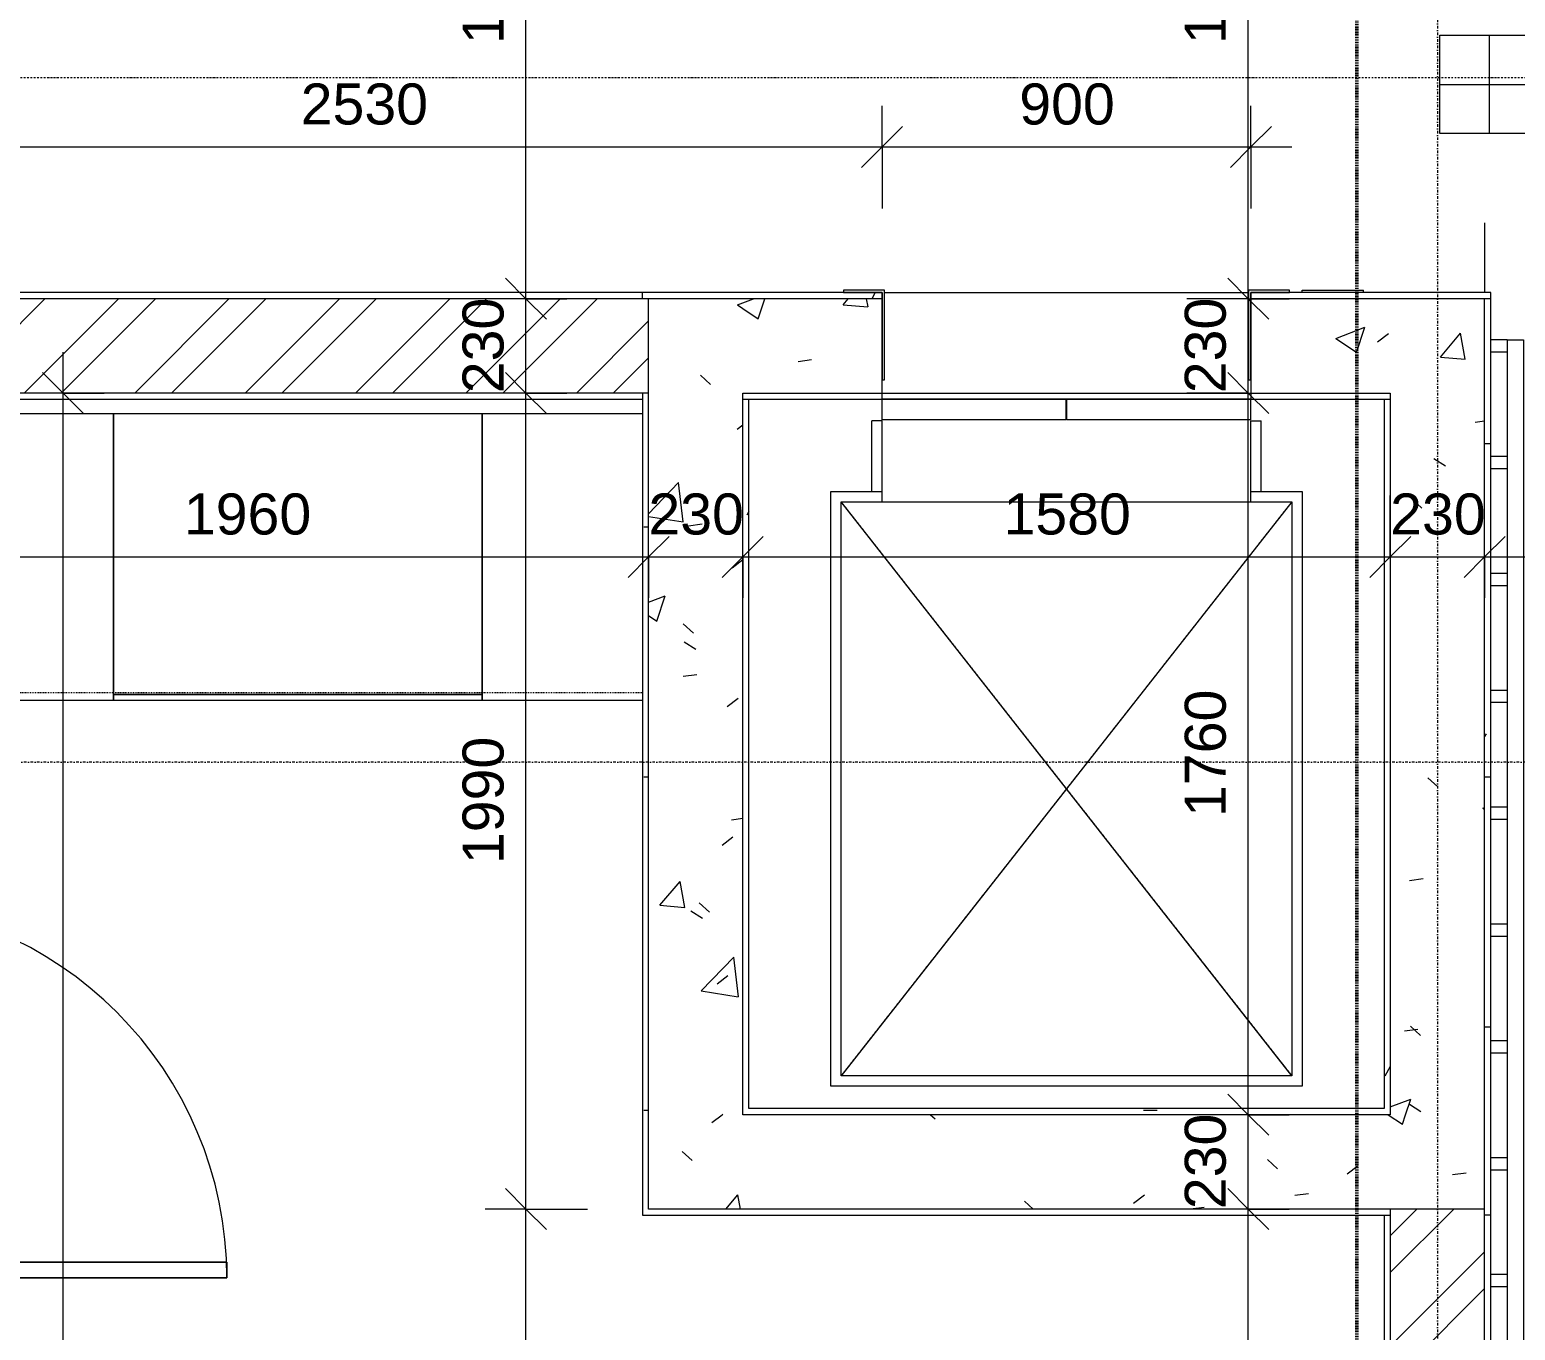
# Model space of a CAD drawing. Header units: millimetres. Extents: x -20313 to 13390, y -15775 to 12805.
# Drawn here: x -3806 to -181, y -5177 to -2005 of the extents above; entities that cross this region are included whole.
import ezdxf

# ---------------------------------------------------------------- set-up
doc = ezdxf.new("R2010")
doc.units = ezdxf.units.MM
for name, pattern in [('Dash dot', [15.875, 6.35, -4.7625, 0, -4.7625]), ('Overhead', [2.8, 2, -0.8]), ('TD_Callout Boundary', [4, 2, -2]), ('TD_Dash', [4, 2, -2]), ('TD_Level Line', [8, 4, -2, 0, -2])]:
    doc.linetypes.add(name, pattern=pattern)
for name, color, linetype, lineweight in [('A-ANNO-DIMS', 211, 'Continuous', 9), ('A-ANNO-DIMS-100', 211, 'Continuous', 9), ('A-ANNO-SYMB', 150, 'Continuous', 9), ('A-AREA-IDEN', 2, 'Continuous', 9), ('A-DETL-MBND', 5, 'Continuous', 5), ('A-DOOR', 31, 'Continuous', 5), ('A-DOOR-FRAM', 31, 'Continuous', 5), ('A-FLOR', 192, 'Continuous', 5), ('A-FLOR-HRAL', 11, 'Continuous', 5), ('A-FLOR-HRAL-MBND', 5, 'Overhead', 5), ('A-GENM', 13, 'Continuous', 5), ('A-WALL', 113, 'Continuous', 5), ('A-WALL-PATT', 111, 'Continuous', 18), ('G-ANNO-SYMB', 111, 'Continuous', 9), ('I-WALL', 2, 'Continuous', 5), ('Q-CASE', 31, 'Continuous', 5), ('Q-CASE-HDLN', 31, 'TD_Dash', 5), ('S-GRID', 1, 'Continuous', 9), ('S-STRS', 31, 'Continuous', 5)]:
    doc.layers.add(name, color=color, linetype=linetype, lineweight=lineweight)
doc.styles.add('Arial_3', font='arial.ttf', dxfattribs={"height": 100})
doc.dimstyles.new('Arial_1_0', dxfattribs={"dimscale": 304.8, "dimtxt": 102.02594, "dimasz": 0.328084, "dimexe": 0.328084, "dimexo": 0.0625, "dimgap": 0.082021, "dimtad": 1, "dimdec": 0, "dimzin": 0, "dimdsep": 46, "dimtxsty": 'Arial_3', "dimblk1": 'OBLIQUE', "dimblk2": 'OBLIQUE', "dimsah": 1, "dimcen": 0.09, "dimdle": 0.328084, "dimazin": 0, "dimtfac": 1, "dimtdec": 4, "dimtix": 1, "dimtmove": 0, "dimatfit": 3, "dimfxl": 0.492126, "dimfxlon": 1, "dimtvp": 1, "dimtolj": 1, "dimtzin": 0, "dimarcsym": 2})
pattern_1 = [(45, (-8404.18, -5860.1), (-134.704, 134.704), []), (45, (-8314.37, -5860.1), (-134.704, 134.704), [])]
pattern_2 = [(0, (-8404.18, -5860.1), (812.8, 203.2), [33.528, -576.072, 33.528, -3827.272]), (0, (-8404.18, -5860.1), (812.8, 203.2), [-643.128, -576.072, 33.528, -1185.672, -2032]), (0, (-8404.18, -5860.1), (812.8, 203.2), [-2438.4, 33.528, -576.072, 33.528, -1388.872]), (0, (-8404.18, -5860.1), (812.8, 203.2), [-3081.528, -372.872, 33.528, -982.472]), (120, (-8099.38, -5758.5), (-582.3764, 602.3054), [33.528, -576.072, 33.528, -3827.272]), (120, (-8099.38, -5758.5), (-582.3764, 602.3054), [-643.128, -576.072, 33.528, -1185.672, -2032]), (120, (-8099.38, -5758.5), (-582.3764, 602.3054), [-2438.4, 33.528, -576.072, 33.528, -1388.872]), (120, (-8099.38, -5758.5), (-582.3764, 602.3054), [-3081.528, -372.872, 33.528, -982.472]), (240, (-7997.78, -5352.1), (-230.4236, -805.5054), [33.528, -576.072, 33.528, -3827.272]), (240, (-7997.78, -5352.1), (-230.4236, -805.5054), [-643.128, -576.072, 33.528, -1185.672, -2032]), (240, (-7997.78, -5352.1), (-230.4236, -805.5054), [-2438.4, 33.528, -576.072, 33.528, -1388.872]), (240, (-7997.78, -5352.1), (-230.4236, -805.5054), [-3081.528, -372.872, 33.528, -982.472])]
pattern_3 = [(50, (-8404.2, -5860.1), (728.737, -63.756), [76.2, -838.2]), (355, (-8404.2, -5860.1), (-140.97, 764.23), [60.96, -670.56]), (100.451, (-8343.45, -5865.4), (587.77, 700.467), [64.76, -712.36]), (46.184, (-8404.2, -5656.9), (1084.32, -168.17), [114.3, -1257.3]), (96.636, (-8313.8, -5670.9), (949.61, 989.71), [97.14, -1068.54]), (351.184, (-8404.2, -5656.9), (949.62, 989.7), [91.44, -1005.84]), (21, (-8302.6, -5707.7), (606.458, -409.06), [76.2, -838.2]), (326, (-8302.6, -5707.7), (247.21, 736.75), [60.96, -670.56]), (71.451, (-8252.04, -5741.8), (853.67, 327.685), [64.76, -712.36]), (37.5, (-8404.18, -5860.1), (12.355, 338.22), [33.528, -628.904, 33.528, -647.192, -673.1]), (37.5, (-8404.18, -5860.1), (12.355, 338.22), [-1343.152, 33.528, -639.572]), (7.5, (-8404.18, -5860.1), (267.279, 400.722), [33.528, -354.584, 33.528, -613.664, -256.54]), (7.5, (-8404.18, -5860.1), (267.279, 400.722), [-1035.304, 33.528, -223.012]), (327.5, (-8630.75, -5860.1), (542.363, -22.915), [33.528, -220.472, 33.528, -1810.512]), (327.5, (-8630.75, -5860.1), (542.363, -22.915), [-287.528, -758.952, 33.528, -1018.032]), (317.5, (-8732.34, -5860.1), (592.517, 101.707), [33.528, -296.672, 33.528, -492.76, -746.76]), (317.5, (-8732.34, -5860.1), (592.517, 101.707), [-856.49, 33.53, -713.23])]

# ---------------------------------------------------------------- blocks, each defined once
blk = doc.blocks.new('Lift Assembly - 8 Person-1265680-01_First floor')
at = {"layer": 'A-DETL-MBND'}
for p, q in [((-825, 1805), (325, 1805)), ((-825, 355), (-825, 1805)), ((-800, 1780), (300, 1780)), ((-800, 380), (-800, 1780)), ((-800, 380), (300, 1780)), ((-800, 1780), (300, 380)), ((300, 1780), (300, 380)), ((325, 1805), (325, 355)), ((300, 380), (-800, 380)), ((-700, 380), (-700, 183)), ((200, 380), (200, 183)), ((-700, 355), (-825, 355)), ((-725, 355), (-725, 183)), ((325, 355), (200, 355)), ((225, 355), (225, 183)), ((-700, 183), (-725, 183)), ((200, 183), (225, 183)), ((-700, 180), (-251, 180)), ((-700, 180), (-700, 130)), ((-251, 180), (-251, 130)), ((-249, 180), (200, 180)), ((-249, 180), (-249, 130)), ((200, 180), (200, 130))]:
    blk.add_line(p, q, dxfattribs=at)
blk = doc.blocks.new('Railing - Railing-1000656-01_First floor')
at = {"layer": 'A-FLOR-HRAL'}
for p, q in [((-5900, 7.1), (-7144.3, -33.8)), ((-5874.3, 8), (-5900, 7.1)), ((-7144.3, -33.8), (-7056.9, -2692.4)), ((-5898.6, -32.9), (-7103, -72.5)), ((-5854.4, -31.4), (-5898.6, -32.9)), ((-7103, -72.5), (-7018.2, -2651.1)), ((-5534, -2602.3), (-2685.6, -2508.6)), ((-2685.6, -2508.6), (-2615.6, -2506.3)), ((-2615.6, -2506.3), (-2614.3, -2546.3)), ((-5532.7, -2642.2), (-2684.2, -2548.6)), ((-2684.2, -2548.6), (-2614.3, -2546.3)), ((-5818.9, -2611.6), (-5534, -2602.3)), ((-7018.2, -2651.1), (-5818.9, -2611.6)), ((-5817.5, -2651.6), (-5532.7, -2642.2)), ((-7056.9, -2692.4), (-5817.5, -2651.6))]:
    blk.add_line(p, q, dxfattribs=at)
blk = doc.blocks.new('CAS_Casework - 1 Primary  __ Bedroom-1172053-01_First floor')
at = {"layer": 'Q-CASE'}
for p, q in [((-150.7, 600), (240.1, 600)), ((-150.7, -100), (-150.7, 600)), ((240.1, -100), (-150.7, -100))]:
    blk.add_line(p, q, dxfattribs=at)
at = {"layer": 'Q-CASE-HDLN'}
for p, q in [((-150.7, 600), (-150.7, -80)), ((-150.7, -80), (240.1, -80))]:
    blk.add_line(p, q, dxfattribs=at)
blk = doc.blocks.new('CAS_Casework - 1 Primary  __ Bedroom-1172056-01_First floor')
at = {"layer": 'Q-CASE'}
for p, q in [((-405.3, 600), (494.7, 600)), ((-405.3, -85), (-405.3, 600)), ((494.7, 600), (494.7, -85)), ((-405.3, -85), (494.7, -85)), ((-405.3, -100), (-405.3, -85)), ((494.7, -85), (-405.3, -85)), ((494.7, -100), (-405.3, -100)), ((494.7, -85), (494.7, -100))]:
    blk.add_line(p, q, dxfattribs=at)
at = {"layer": 'Q-CASE-HDLN'}
for p, q in [((-405.3, 600), (-405.3, -80)), ((494.7, 600), (494.7, -80)), ((-405.3, -80), (494.7, -80))]:
    blk.add_line(p, q, dxfattribs=at)
blk = doc.blocks.new('CAS_Casework - 1 Primary  __ Bedroom-1172059-01_First floor')
at = {"layer": 'Q-CASE'}
for p, q in [((-274.9, 600), (364.3, 600)), ((364.3, 600), (364.3, -100)), ((364.3, -100), (-274.9, -100))]:
    blk.add_line(p, q, dxfattribs=at)
at = {"layer": 'Q-CASE-HDLN'}
for p in [(364.3, 600), (-274.9, -80)]:
    blk.add_line(p, (364.3, -80), dxfattribs=at)
blk = doc.blocks.new('Lift Assembly - 8 Person-V2-01_First floor')
at = {"layer": 'A-GENM'}
for p, q in [((-825, 1805), (325, 1805)), ((-825, 355), (-825, 1805)), ((-800, 1780), (300, 1780)), ((-800, 380), (-800, 1780)), ((300, 1780), (300, 380)), ((325, 1805), (325, 355)), ((300, 380), (-800, 380)), ((-700, 380), (-700, 183)), ((200, 380), (200, 183)), ((-700, 355), (-825, 355)), ((-725, 355), (-725, 183)), ((325, 355), (200, 355)), ((225, 355), (225, 183)), ((-700, 183), (-725, 183)), ((200, 183), (225, 183)), ((-700, 180), (-251, 180)), ((-700, 180), (-700, 130)), ((-251, 180), (-251, 130)), ((-249, 180), (200, 180)), ((-249, 180), (-249, 130)), ((200, 180), (200, 130)), ((-251, 130), (-700, 130)), ((200, 130), (-249, 130))]:
    blk.add_line(p, q, dxfattribs=at)
at = {"layer": 'A-GENM', "linetype": 'Overhead'}
for p, q in [((-800, 380), (300, 1780)), ((-800, 1780), (300, 380))]:
    blk.add_line(p, q, dxfattribs=at)
blk = doc.blocks.new('Doors_IntSgl - 1000x2700mm-906797-01_First floor')
at = {"layer": 'A-DOOR'}
for p, q in [((420, 1046), (420, 130)), ((458, 1046), (420, 1046)), ((420, 130), (420, 1046)), ((420, 1046), (458, 1046)), ((458, 130), (458, 1046)), ((458, 1046), (458, 130)), ((-495, 150), (-535, 150)), ((-535, 150), (-535, 130)), ((-469, 136), (-495, 150)), ((495, 150), (469, 136)), ((535, 150), (495, 150)), ((535, 130), (535, 150)), ((-500, 130), (-465, 130)), ((420, 130), (458, 130)), ((458, 130), (420, 130)), ((465, 130), (500, 130)), ((-535, -130), (-535, -150)), ((-465, -130), (-500, -130)), ((-495, -150), (-469, -136)), ((500, -130), (465, -130)), ((469, -136), (495, -150)), ((535, -150), (535, -130)), ((-535, -150), (-495, -150)), ((495, -150), (535, -150))]:
    blk.add_line(p, q, dxfattribs=at)
for centre, radius, start, end in [((458, 130), 916, 90, 180), ((-473, 129), 8.06, 7.125, 60.2551), ((-473, 129), 8.06, 7.125, 60.2551), ((473, 129), 8.06, 119.7449, 172.875), ((473, 129), 8.06, 119.7449, 172.875), ((-473, -129), 8.06, 299.7449, 352.875), ((473, -129), 8.06, 187.125, 240.2551)]:
    blk.add_arc(centre, radius, start, end, dxfattribs=at)
at = {"layer": 'A-DOOR-FRAM'}
for p, q in [((-460, 130), (-492, 130)), ((-492, 130), (-492, -130)), ((-460, -130), (-460, 130)), ((460, 130), (460, -130)), ((492, 130), (460, 130)), ((492, -130), (492, 130)), ((-441, 90), (-460, 90)), ((-460, 90), (-460, 58)), ((-441, 58), (-441, 90)), ((460, 90), (441, 90)), ((441, 90), (441, 58)), ((460, 58), (460, 90)), ((-460, 58), (-441, 58)), ((441, 58), (460, 58)), ((-492, -130), (-460, -130)), ((460, -130), (492, -130))]:
    blk.add_line(p, q, dxfattribs=at)
blk = doc.blocks.new('Railing - Railing-1119069-01_First floor')
at = {"layer": 'A-FLOR-HRAL'}
for p, q in [((-2766.6, 110.1), (-5874.3, 8)), ((-2766.6, 110.1), (-2765.3, 70.1)), ((-2765.3, 70.1), (-5854.4, -31.4)), ((-5874.3, 8), (-5854.4, -31.4))]:
    blk.add_line(p, q, dxfattribs=at)
at = {"layer": 'A-FLOR-HRAL-MBND'}
for p, q in [((-5900, 7.1), (-7144.3, -33.8)), ((-5874.3, 8), (-5900, 7.1)), ((-7144.3, -33.8), (-7056.9, -2692.4)), ((-5898.6, -32.9), (-7103, -72.5)), ((-5854.4, -31.4), (-5898.6, -32.9)), ((-7103, -72.5), (-7018.2, -2651.1)), ((-5534, -2602.3), (-3255.2, -2527.4)), ((-3255.2, -2527.4), (-2970.4, -2518)), ((-2970.4, -2518), (-2969.1, -2558)), ((-5532.7, -2642.2), (-3253.9, -2567.3)), ((-3253.9, -2567.3), (-2969.1, -2558)), ((-5818.9, -2611.6), (-5534, -2602.3)), ((-7018.2, -2651.1), (-5818.9, -2611.6)), ((-5817.5, -2651.6), (-5532.7, -2642.2)), ((-7056.9, -2692.4), (-5817.5, -2651.6))]:
    blk.add_line(p, q, dxfattribs=at)
blk = doc.blocks.new('Room Tag B - Medium_rfaX - Name and Number-1261570-01_First floor')
at = {"layer": 'A-AREA-IDEN'}
for p, q in [((-2.752, -5.004), (-2.752, -2.604)), ((-2.752, -2.604), (-0.352, -2.604)), ((-1.552, -2.604), (-1.552, -5.004)), ((-0.352, -2.604), (-0.352, -5.004)), ((-2.752, -3.804), (-0.352, -3.804)), ((-0.352, -5.004), (-2.752, -5.004))]:
    blk.add_line(p, q, dxfattribs=at)
blk = doc.blocks.new('DIMBLOCK153-01_First floor')
at = {"layer": 'A-ANNO-DIMS-100', "transparency": 16777216}
for p, q in [((-4256, -3291.2), (-4256, -3141.2)), ((-2296, -3291.2), (-2296, -3141.2)), ((-4256, -3291.2), (-4206, -3241.2)), ((-2296, -3291.2), (-2246, -3241.2)), ((-4356, -3291.2), (-2296, -3291.2)), ((-4256, -3291.2), (-4306, -3341.2)), ((-4256, -3291.2), (-4256, -3391.2)), ((-2296, -3291.2), (-2346, -3341.2)), ((-2296, -3291.2), (-2296, -3391.2))]:
    blk.add_line(p, q, dxfattribs=at)
at = {"layer": 'A-ANNO-DIMS-100', "color": 0, "transparency": 16777216, "insert": (-3429.8, -3136.4), "char_height": 100, "width": 369.177, "attachment_point": 1, "line_spacing_factor": 0.941778, "style": 'Arial_3'}
blk.add_mtext('1960', dxfattribs=at)
blk = doc.blocks.new('_Oblique')
at = {"color": 0, "linetype": 'ByBlock', "lineweight": -2}
blk.add_line((-0.5, -0.5), (0.5, 0.5), dxfattribs=at)
blk = doc.blocks.new('DIMBLOCK154-01_First floor')
at = {"layer": 'A-ANNO-DIMS-100', "transparency": 16777216}
for p, q in [((-2296, -3291.2), (-2296, -3141.2)), ((-2066, -3291.2), (-2066, -3141.2)), ((-2296, -3291.2), (-2246, -3241.2)), ((-2066, -3291.2), (-2016, -3241.2)), ((-2296, -3291.2), (-2346, -3341.2)), ((-2296, -3291.2), (-2066, -3291.2)), ((-2296, -3291.2), (-2296, -3391.2)), ((-2066, -3291.2), (-2116, -3341.2)), ((-2066, -3291.2), (-2066, -3391.2))]:
    blk.add_line(p, q, dxfattribs=at)
at = {"layer": 'A-ANNO-DIMS-100', "color": 0, "transparency": 16777216, "insert": (-2296.3, -3136.4), "char_height": 100, "width": 276.883, "attachment_point": 1, "line_spacing_factor": 0.941778, "style": 'Arial_3'}
blk.add_mtext('230', dxfattribs=at)
blk = doc.blocks.new('DIMBLOCK155-01_First floor')
at = {"layer": 'A-ANNO-DIMS-100', "transparency": 16777216}
for p, q in [((-2066, -3291.2), (-2066, -3141.2)), ((-486, -3291.2), (-486, -3141.2)), ((-2066, -3291.2), (-2016, -3241.2)), ((-486, -3291.2), (-436, -3241.2)), ((-2066, -3291.2), (-2116, -3341.2)), ((-2066, -3291.2), (-486, -3291.2)), ((-2066, -3291.2), (-2066, -3391.2)), ((-486, -3291.2), (-536, -3341.2)), ((-486, -3291.2), (-486, -3391.2))]:
    blk.add_line(p, q, dxfattribs=at)
at = {"layer": 'A-ANNO-DIMS-100', "color": 0, "transparency": 16777216, "insert": (-1429.8, -3136.4), "char_height": 100, "width": 369.177, "attachment_point": 1, "line_spacing_factor": 0.941778, "style": 'Arial_3'}
blk.add_mtext('1580', dxfattribs=at)
blk = doc.blocks.new('DIMBLOCK156-01_First floor')
at = {"layer": 'A-ANNO-DIMS-100', "transparency": 16777216}
for p, q in [((-486, -3291.2), (-486, -3141.2)), ((-256, -3291.2), (-256, -3141.2)), ((-486, -3291.2), (-436, -3241.2)), ((-256, -3291.2), (-206, -3241.2)), ((-486, -3291.2), (-536, -3341.2)), ((-486, -3291.2), (-256, -3291.2)), ((-486, -3291.2), (-486, -3391.2)), ((-256, -3291.2), (-306, -3341.2)), ((-256, -3291.2), (-256, -3391.2))]:
    blk.add_line(p, q, dxfattribs=at)
at = {"layer": 'A-ANNO-DIMS-100', "color": 0, "transparency": 16777216, "insert": (-486.3, -3136.4), "char_height": 100, "width": 276.883, "attachment_point": 1, "line_spacing_factor": 0.941778, "style": 'Arial_3'}
blk.add_mtext('230', dxfattribs=at)
blk = doc.blocks.new('DIMBLOCK157-01_First floor')
at = {"layer": 'A-ANNO-DIMS-100', "transparency": 16777216}
for p, q in [((-256, -3291.2), (-256, -3141.2)), ((1044, -3291.2), (1044, -3141.2)), ((-256, -3291.2), (-206, -3241.2)), ((1044, -3291.2), (1094, -3241.2)), ((-256, -3291.2), (-306, -3341.2)), ((-256, -3291.2), (1044, -3291.2)), ((-256, -3291.2), (-256, -3391.2)), ((1044, -3291.2), (994, -3341.2)), ((1044, -3291.2), (1044, -3391.2))]:
    blk.add_line(p, q, dxfattribs=at)
at = {"layer": 'A-ANNO-DIMS-100', "color": 0, "transparency": 16777216, "insert": (240.2, -3136.4), "char_height": 100, "width": 369.177, "attachment_point": 1, "line_spacing_factor": 0.941778, "style": 'Arial_3'}
blk.add_mtext('1300', dxfattribs=at)
blk = doc.blocks.new('DIMBLOCK165-01_First floor')
at = {"layer": 'A-ANNO-DIMS-100', "transparency": 16777216}
for p, q in [((-4256, -2291.2), (-4256, -2141.2)), ((-1726, -2291.2), (-1726, -2191.2)), ((-4256, -2291.2), (-4206, -2241.2)), ((-1726, -2291.2), (-1676, -2241.2)), ((-4356, -2291.2), (-1726, -2291.2)), ((-4256, -2291.2), (-4306, -2341.2)), ((-4256, -2291.2), (-4256, -2391.2)), ((-1726, -2291.2), (-1776, -2341.2)), ((-1726, -2291.2), (-1726, -2441.2))]:
    blk.add_line(p, q, dxfattribs=at)
at = {"layer": 'A-ANNO-DIMS-100', "color": 0, "transparency": 16777216, "insert": (-3144.8, -2136.4), "char_height": 100, "width": 369.177, "attachment_point": 1, "line_spacing_factor": 0.941778, "style": 'Arial_3'}
blk.add_mtext('2530', dxfattribs=at)
blk = doc.blocks.new('DIMBLOCK166-01_First floor')
at = {"layer": 'A-ANNO-DIMS-100', "transparency": 16777216}
for p, q in [((-1726, -2291.2), (-1726, -2191.2)), ((-826, -2291.2), (-826, -2191.2)), ((-1726, -2291.2), (-1676, -2241.2)), ((-826, -2291.2), (-776, -2241.2)), ((-1726, -2291.2), (-1776, -2341.2)), ((-1726, -2291.2), (-726, -2291.2)), ((-1726, -2291.2), (-1726, -2441.2)), ((-826, -2291.2), (-876, -2341.2)), ((-826, -2291.2), (-826, -2441.2))]:
    blk.add_line(p, q, dxfattribs=at)
at = {"layer": 'A-ANNO-DIMS-100', "color": 0, "transparency": 16777216, "insert": (-1391.3, -2136.4), "char_height": 100, "width": 276.883, "attachment_point": 1, "line_spacing_factor": 0.941778, "style": 'Arial_3'}
blk.add_mtext('900', dxfattribs=at)
blk = doc.blocks.new('DIMBLOCK224-01_First floor')
at = {"layer": 'A-ANNO-DIMS-100', "transparency": 16777216}
for p, q in [((-2595, -4881.5), (-2645, -4831.5)), ((-2595, -4881.5), (-2695, -4881.5)), ((-2595, -8776.5), (-2595, -4881.5)), ((-2595, -4881.5), (-2545, -4931.5)), ((-2595, -4881.5), (-2445, -4881.5)), ((-2595, -8676.5), (-2645, -8626.5)), ((-2595, -8676.5), (-2745, -8676.5)), ((-2595, -8676.5), (-2545, -8726.5)), ((-2595, -8676.5), (-2495, -8676.5))]:
    blk.add_line(p, q, dxfattribs=at)
at = {"layer": 'A-ANNO-DIMS-100', "color": 0, "transparency": 16777216, "insert": (-2749.8, -6932.9), "char_height": 100, "width": 369.177, "attachment_point": 1, "rotation": 90, "line_spacing_factor": 0.941778, "style": 'Arial_3'}
blk.add_mtext('3795', dxfattribs=at)
blk = doc.blocks.new('DIMBLOCK225-01_First floor')
at = {"layer": 'A-ANNO-DIMS-100', "transparency": 16777216}
for p, q in [((-2595, -2891.5), (-2645, -2841.5)), ((-2595, -2891.5), (-2745, -2891.5)), ((-2595, -4881.5), (-2595, -2891.5)), ((-2595, -2891.5), (-2545, -2941.5)), ((-2595, -2891.5), (-2495, -2891.5)), ((-2595, -4881.5), (-2645, -4831.5)), ((-2595, -4881.5), (-2695, -4881.5)), ((-2595, -4881.5), (-2545, -4931.5)), ((-2595, -4881.5), (-2445, -4881.5))]:
    blk.add_line(p, q, dxfattribs=at)
at = {"layer": 'A-ANNO-DIMS-100', "color": 0, "transparency": 16777216, "insert": (-2749.8, -4040.4), "char_height": 100, "width": 369.177, "attachment_point": 1, "rotation": 90, "line_spacing_factor": 0.941778, "style": 'Arial_3'}
blk.add_mtext('1990', dxfattribs=at)
blk = doc.blocks.new('DIMBLOCK226-01_First floor')
at = {"layer": 'A-ANNO-DIMS-100', "transparency": 16777216}
for p, q in [((-2595, -2661.5), (-2645, -2611.5)), ((-2595, -2661.5), (-2745, -2661.5)), ((-2595, -2891.5), (-2595, -2661.5)), ((-2595, -2661.5), (-2545, -2711.5)), ((-2595, -2661.5), (-2495, -2661.5)), ((-2595, -2891.5), (-2645, -2841.5)), ((-2595, -2891.5), (-2745, -2891.5)), ((-2595, -2891.5), (-2545, -2941.5)), ((-2595, -2891.5), (-2495, -2891.5))]:
    blk.add_line(p, q, dxfattribs=at)
at = {"layer": 'A-ANNO-DIMS-100', "color": 0, "transparency": 16777216, "insert": (-2749.8, -2891.9), "char_height": 100, "width": 276.883, "attachment_point": 1, "rotation": 90, "line_spacing_factor": 0.941778, "style": 'Arial_3'}
blk.add_mtext('230', dxfattribs=at)
blk = doc.blocks.new('DIMBLOCK227-01_First floor')
at = {"layer": 'A-ANNO-DIMS-100', "transparency": 16777216}
for p, q in [((-2595, -1111.5), (-2645, -1061.5)), ((-2595, -1111.5), (-2695, -1111.5)), ((-2595, -2661.5), (-2595, -1111.5)), ((-2595, -1111.5), (-2545, -1161.5)), ((-2595, -1111.5), (-2445, -1111.5)), ((-2595, -2661.5), (-2645, -2611.5)), ((-2595, -2661.5), (-2745, -2661.5)), ((-2595, -2661.5), (-2545, -2711.5)), ((-2595, -2661.5), (-2495, -2661.5))]:
    blk.add_line(p, q, dxfattribs=at)
at = {"layer": 'A-ANNO-DIMS-100', "color": 0, "transparency": 16777216, "insert": (-2749.8, -2040.4), "char_height": 100, "width": 369.177, "attachment_point": 1, "rotation": 90, "line_spacing_factor": 0.941778, "style": 'Arial_3'}
blk.add_mtext('1550', dxfattribs=at)
blk = doc.blocks.new('DIMBLOCK230-01_First floor')
at = {"layer": 'A-ANNO-DIMS-100', "transparency": 16777216}
for p, q in [((-832.7, -4881.5), (-882.7, -4831.5)), ((-832.7, -4881.5), (-982.7, -4881.5)), ((-832.7, -8676.5), (-832.7, -4881.5)), ((-832.7, -4881.5), (-782.7, -4931.5)), ((-832.7, -4881.5), (-732.7, -4881.5)), ((-832.7, -8676.5), (-882.7, -8626.5)), ((-832.7, -8676.5), (-982.7, -8676.5)), ((-832.7, -8676.5), (-782.7, -8726.5)), ((-832.7, -8676.5), (-732.7, -8676.5))]:
    blk.add_line(p, q, dxfattribs=at)
at = {"layer": 'A-ANNO-DIMS-100', "color": 0, "transparency": 16777216, "insert": (-987.5, -6932.9), "char_height": 100, "width": 369.177, "attachment_point": 1, "rotation": 90, "line_spacing_factor": 0.941778, "style": 'Arial_3'}
blk.add_mtext('3795', dxfattribs=at)
blk = doc.blocks.new('DIMBLOCK231-01_First floor')
at = {"layer": 'A-ANNO-DIMS-100', "transparency": 16777216}
for p, q in [((-832.7, -4651.5), (-882.7, -4601.5)), ((-832.7, -4651.5), (-982.7, -4651.5)), ((-832.7, -4881.5), (-832.7, -4651.5)), ((-832.7, -4651.5), (-782.7, -4701.5)), ((-832.7, -4651.5), (-732.7, -4651.5)), ((-832.7, -4881.5), (-882.7, -4831.5)), ((-832.7, -4881.5), (-982.7, -4881.5)), ((-832.7, -4881.5), (-782.7, -4931.5)), ((-832.7, -4881.5), (-732.7, -4881.5))]:
    blk.add_line(p, q, dxfattribs=at)
at = {"layer": 'A-ANNO-DIMS-100', "color": 0, "transparency": 16777216, "insert": (-987.5, -4881.9), "char_height": 100, "width": 276.883, "attachment_point": 1, "rotation": 90, "line_spacing_factor": 0.941778, "style": 'Arial_3'}
blk.add_mtext('230', dxfattribs=at)
blk = doc.blocks.new('DIMBLOCK232-01_First floor')
at = {"layer": 'A-ANNO-DIMS-100', "transparency": 16777216}
for p, q in [((-832.7, -2891.5), (-882.7, -2841.5)), ((-832.7, -2891.5), (-982.7, -2891.5)), ((-832.7, -4651.5), (-832.7, -2891.5)), ((-832.7, -2891.5), (-782.7, -2941.5)), ((-832.7, -2891.5), (-732.7, -2891.5)), ((-832.7, -4651.5), (-882.7, -4601.5)), ((-832.7, -4651.5), (-982.7, -4651.5)), ((-832.7, -4651.5), (-782.7, -4701.5)), ((-832.7, -4651.5), (-732.7, -4651.5))]:
    blk.add_line(p, q, dxfattribs=at)
at = {"layer": 'A-ANNO-DIMS-100', "color": 0, "transparency": 16777216, "insert": (-987.5, -3925.4), "char_height": 100, "width": 369.177, "attachment_point": 1, "rotation": 90, "line_spacing_factor": 0.941778, "style": 'Arial_3'}
blk.add_mtext('1760', dxfattribs=at)
blk = doc.blocks.new('DIMBLOCK233-01_First floor')
at = {"layer": 'A-ANNO-DIMS-100', "transparency": 16777216}
for p, q in [((-832.7, -2661.5), (-882.7, -2611.5)), ((-832.7, -2661.5), (-982.7, -2661.5)), ((-832.7, -2891.5), (-832.7, -2661.5)), ((-832.7, -2661.5), (-782.7, -2711.5)), ((-832.7, -2661.5), (-732.7, -2661.5)), ((-832.7, -2891.5), (-882.7, -2841.5)), ((-832.7, -2891.5), (-982.7, -2891.5)), ((-832.7, -2891.5), (-782.7, -2941.5)), ((-832.7, -2891.5), (-732.7, -2891.5))]:
    blk.add_line(p, q, dxfattribs=at)
at = {"layer": 'A-ANNO-DIMS-100', "color": 0, "transparency": 16777216, "insert": (-987.5, -2891.9), "char_height": 100, "width": 276.883, "attachment_point": 1, "rotation": 90, "line_spacing_factor": 0.941778, "style": 'Arial_3'}
blk.add_mtext('230', dxfattribs=at)
blk = doc.blocks.new('DIMBLOCK234-01_First floor')
at = {"layer": 'A-ANNO-DIMS-100', "transparency": 16777216}
for p, q in [((-832.7, -1111.5), (-882.7, -1061.5)), ((-832.7, -1111.5), (-982.7, -1111.5)), ((-832.7, -2661.5), (-832.7, -1111.5)), ((-832.7, -1111.5), (-782.7, -1161.5)), ((-832.7, -1111.5), (-732.7, -1111.5)), ((-832.7, -2661.5), (-882.7, -2611.5)), ((-832.7, -2661.5), (-982.7, -2661.5)), ((-832.7, -2661.5), (-782.7, -2711.5)), ((-832.7, -2661.5), (-732.7, -2661.5))]:
    blk.add_line(p, q, dxfattribs=at)
at = {"layer": 'A-ANNO-DIMS-100', "color": 0, "transparency": 16777216, "insert": (-987.5, -2040.4), "char_height": 100, "width": 369.177, "attachment_point": 1, "rotation": 90, "line_spacing_factor": 0.941778, "style": 'Arial_3'}
blk.add_mtext('1550', dxfattribs=at)
blk = doc.blocks.new('DIMBLOCK241-01_First floor')
at = {"layer": 'A-ANNO-DIMS-100', "transparency": 16777216}
for p, q in [((-3724.5, -8776.5), (-3724.5, -2791.5)), ((-3724.5, -2891.5), (-3774.5, -2841.5)), ((-3724.5, -2891.5), (-3874.5, -2891.5)), ((-3724.5, -2891.5), (-3674.5, -2941.5)), ((-3724.5, -2891.5), (-3624.5, -2891.5)), ((-3724.5, -8676.5), (-3774.5, -8626.5)), ((-3724.5, -8676.5), (-4008, -8676.5)), ((-3724.5, -8676.5), (-3674.5, -8726.5)), ((-3724.5, -8676.5), (-3624.5, -8676.5))]:
    blk.add_line(p, q, dxfattribs=at)
at = {"layer": 'A-ANNO-DIMS-100', "color": 0, "transparency": 16777216, "insert": (-3879.3, -5937.9), "char_height": 100, "width": 369.177, "attachment_point": 1, "rotation": 90, "line_spacing_factor": 0.941778, "style": 'Arial_3'}
blk.add_mtext('5785', dxfattribs=at)

msp = doc.modelspace()

# ---------------------------------------------------------------- hatches: boundary and pattern name
at = {"layer": 'A-WALL-PATT', "lineweight": 5}
h = msp.add_hatch(dxfattribs=at)
h.set_pattern_fill('FP_1', color=256, style=0, pattern_type=2)
h.set_pattern_definition(pattern_1)
h.paths.add_polyline_path([(-2296, -2891.5), (-2296, -2661.5), (-4256, -2661.5), (-4256, -2891.5), (-2311, -2891.5)])
h = msp.add_hatch(dxfattribs=at)
h.set_pattern_fill('FP_9', color=256, style=0, pattern_type=2)
h.set_pattern_definition(pattern_2)
h.paths.add_polyline_path([(-241, -2661.5), (-241, -2646.5), (-826, -2646.5), (-826, -2661.5), (-256, -2661.5)])
h.paths.add_polyline_path([(-2109.1, -2661.5), (-1726, -2661.5), (-1726, -2646.5), (-2311, -2646.5), (-2311, -2661.5), (-2296, -2661.5)])
h = msp.add_hatch(dxfattribs=at)
h.set_pattern_fill('FP_10', color=256, style=0, pattern_type=2)
h.set_pattern_definition(pattern_3)
h.paths.add_polyline_path([(-2066, -4651.5), (-2066, -2661.5), (-2296, -2661.5), (-2296, -4651.5)])
h = msp.add_hatch(dxfattribs=at)
h.set_pattern_fill('FP_10', color=256, style=0, pattern_type=2)
h.set_pattern_definition(pattern_3)
h.paths.add_polyline_path([(-826, -2891.5), (-486, -2891.5), (-486, -2661.5), (-826, -2661.5), (-826, -2776.5)])
h.paths.add_polyline_path([(-1726, -2891.5), (-1726, -2661.5), (-2066, -2661.5), (-2066, -2891.5), (-1896.9, -2891.5)])
h = msp.add_hatch(dxfattribs=at)
h.set_pattern_fill('FP_10', color=256, style=0, pattern_type=2)
h.set_pattern_definition(pattern_3)
h.paths.add_polyline_path([(-256, -4651.5), (-256, -2661.5), (-486, -2661.5), (-486, -4651.5)])
h = msp.add_hatch(dxfattribs=at)
h.set_pattern_fill('FP_9', color=256, style=0, pattern_type=2)
h.set_pattern_definition(pattern_2)
h.paths.add_polyline_path([(-241, -4881.5), (-241, -2661.5), (-256, -2661.5), (-256, -4881.5)])
h = msp.add_hatch(dxfattribs=at)
h.set_pattern_fill('FP_9', color=256, style=0, pattern_type=2)
h.set_pattern_definition(pattern_2)
h.paths.add_polyline_path([(-2311, -4881.5), (-2296, -4881.5), (-2296, -2891.5), (-2311, -2891.5), (-2311, -4857.4)])
h = msp.add_hatch(dxfattribs=at)
h.set_pattern_fill('FP_9', color=256, style=0, pattern_type=2)
h.set_pattern_definition(pattern_2)
h.paths.add_polyline_path([(-2051, -4636.5), (-2051, -2906.5), (-2066, -2906.5), (-2066, -4636.5)])
h = msp.add_hatch(dxfattribs=at)
h.set_pattern_fill('FP_9', color=256, style=0, pattern_type=2)
h.set_pattern_definition(pattern_2)
h.paths.add_polyline_path([(-501, -4636.5), (-486, -4636.5), (-486, -2906.5), (-501, -2906.5), (-501, -4103.7)])
h = msp.add_hatch(dxfattribs=at)
h.set_pattern_fill('FP_9', color=256, style=0, pattern_type=2)
h.set_pattern_definition(pattern_2)
h.paths.add_polyline_path([(-486, -4651.5), (-486, -4636.5), (-2066, -4636.5), (-2066, -4651.5), (-624.2, -4651.5)])
h = msp.add_hatch(dxfattribs=at)
h.set_pattern_fill('FP_10', color=256, style=0, pattern_type=2)
h.set_pattern_definition(pattern_3)
h.paths.add_polyline_path([(-624.2, -4881.5), (-256, -4881.5), (-256, -4651.5), (-2296, -4651.5), (-2296, -4881.5), (-1048.5, -4881.5)])
h = msp.add_hatch(dxfattribs=at)
h.set_pattern_fill('FP_1', color=256, style=0, pattern_type=2)
h.set_pattern_definition(pattern_1)
h.paths.add_polyline_path([(-486, -8676.5), (-256, -8676.5), (-256, -8491.5), (-486, -8491.5), (-486, -8661.5)])
h.paths.add_polyline_path([(-256, -7561.5), (-256, -4881.5), (-486, -4881.5), (-486, -7561.5), (-371, -7561.5)])

# ---------------------------------------------------------------- linework, layer by layer
at = {"layer": 'A-ANNO-SYMB', "linetype": 'TD_Callout Boundary', "lineweight": 50}
msp.add_line((-567.7, -1623.4), (-567.7, -7343.5), dxfattribs=at)
at = {"layer": 'A-DETL-MBND'}
for p, q in [((-1720, -2646.5), (-832, -2646.5)), ((-826, -2906.5), (-1726, -2906.5))]:
    msp.add_line(p, q, dxfattribs=at)
at = {"layer": 'A-FLOR'}
msp.add_line((-1726, -2891.5), (-826, -2891.5), dxfattribs=at)
at = {"layer": 'A-GENM'}
for p, q in [((-1820, -2640.5), (-1820, -2646.5)), ((-1720, -2640.5), (-1820, -2640.5)), ((-1720, -2859.5), (-1720, -2640.5)), ((-732, -2640.5), (-832, -2640.5)), ((-832, -2640.5), (-832, -2859.5)), ((-732, -2646.5), (-732, -2640.5)), ((-701, -2640.5), (-551, -2640.5)), ((-701, -2646.5), (-701, -2640.5)), ((-551, -2646.5), (-551, -2640.5)), ((-1820, -2646.5), (-1726, -2646.5)), ((-1726, -2646.5), (-1726, -2859.5)), ((-826, -2646.5), (-732, -2646.5)), ((-826, -2859.5), (-826, -2646.5)), ((-1726, -2859.5), (-1720, -2859.5)), ((-832, -2859.5), (-826, -2859.5))]:
    msp.add_line(p, q, dxfattribs=at)
at = {"layer": 'A-WALL', "lineweight": 18}
for p, q in [((-1726, -2661.5), (-4256, -2661.5)), ((-2311, -2661.5), (-2311, -2646.5)), ((-1726, -2646.5), (-2311, -2646.5)), ((-2296, -4881.5), (-2296, -2661.5)), ((-1726, -2906.5), (-1726, -2646.5)), ((-241, -2646.5), (-826, -2646.5)), ((-826, -2646.5), (-826, -2906.5)), ((-241, -2661.5), (-826, -2661.5)), ((-256, -7196.5), (-256, -2661.5)), ((-241, -4896.5), (-241, -2646.5)), ((-2296, -2891.5), (-4256, -2891.5)), ((-2311, -2891.5), (-2311, -4896.5)), ((-2066, -4651.5), (-2066, -2891.5)), ((-2066, -2891.5), (-1726, -2891.5)), ((-826, -2891.5), (-486, -2891.5)), ((-486, -2891.5), (-486, -4651.5)), ((-2066, -2906.5), (-1726, -2906.5)), ((-2051, -4636.5), (-2051, -2906.5)), ((-826, -2906.5), (-486, -2906.5)), ((-501, -2906.5), (-501, -4636.5)), ((-501, -4636.5), (-2051, -4636.5)), ((-486, -4651.5), (-2066, -4651.5)), ((-256, -4881.5), (-2296, -4881.5)), ((-486, -4881.5), (-486, -7561.5)), ((-2311, -4896.5), (-486, -4896.5)), ((-241, -4896.5), (-256, -4896.5))]:
    msp.add_line(p, q, dxfattribs=at)
at = {"layer": 'G-ANNO-SYMB', "linetype": 'TD_Level Line', "lineweight": 18}
msp.add_line((10869.3, -2122.7), (-19020.2, -2122.7), dxfattribs=at)
at = {"layer": 'I-WALL', "lineweight": 18}
for p, q in [((-2311, -2646.5), (-4241, -2646.5)), ((-4241, -2906.5), (-2311, -2906.5)), ((-501, -4896.5), (-501, -7576.5)), ((-241, -7181.5), (-241, -4896.5))]:
    msp.add_line(p, q, dxfattribs=at)
at = {"layer": 'S-GRID', "linetype": 'Dash dot', "lineweight": 18}
for p, q in [((-371, 9010.6), (-371, -11991.6)), ((8007.6, -3791.5), (-15858.2, -3791.5))]:
    msp.add_line(p, q, dxfattribs=at)
at = {"layer": 'S-STRS'}
msp.add_line((-256, -2476.5), (-256, -2646.5), dxfattribs=at)
at = {"layer": 'S-STRS', "color": 8}
for p, q in [((-201, -2761.5), (-241, -2761.5)), ((-201, -3046.5), (-241, -3046.5)), ((-201, -3331.5), (-241, -3331.5)), ((-201, -3616.5), (-241, -3616.5)), ((-201, -3901.5), (-241, -3901.5)), ((-201, -4186.5), (-241, -4186.5)), ((-201, -4471.5), (-241, -4471.5)), ((-201, -4756.5), (-241, -4756.5)), ((-201, -5041.5), (-241, -5041.5))]:
    msp.add_line(p, q, dxfattribs=at)
at = {"layer": 'S-STRS', "color": 9, "linetype": 'Overhead'}
for p, q in [((-201, -2791.5), (-241, -2791.5)), ((-201, -3076.5), (-241, -3076.5)), ((-201, -3361.5), (-241, -3361.5)), ((-201, -3646.5), (-241, -3646.5)), ((-201, -3931.5), (-241, -3931.5)), ((-201, -4216.5), (-241, -4216.5)), ((-201, -4501.5), (-241, -4501.5)), ((-201, -4786.5), (-241, -4786.5)), ((-201, -5071.5), (-241, -5071.5))]:
    msp.add_line(p, q, dxfattribs=at)

# ---------------------------------------------------------------- block references
at = {"layer": 'A-AREA-IDEN', "xscale": 99.99999999999994, "yscale": 99.99999999999994, "zscale": 99.99999999999994}
msp.add_blockref('Room Tag B - Medium_rfaX - Name and Number-1261570-01_First floor', (-89.8, -1758.3), dxfattribs=at)
at = {"layer": 'A-DETL-MBND', "rotation": 180}
msp.add_blockref('Lift Assembly - 8 Person-1265680-01_First floor', (-1526, -2776.5), dxfattribs=at)
at = {"layer": 'A-DOOR', "rotation": 270.0000000000001}
msp.add_blockref('Doors_IntSgl - 1000x2700mm-906797-01_First floor', (-4371, -4591.5), dxfattribs=at)
at = {"layer": 'A-FLOR-HRAL', "rotation": 88.11700695989701}
for name in ['Railing - Railing-1000656-01_First floor', 'Railing - Railing-1119069-01_First floor']:
    msp.add_blockref(name, (0, 0), dxfattribs=at)
at = {"layer": 'A-GENM', "rotation": 180}
msp.add_blockref('Lift Assembly - 8 Person-V2-01_First floor', (-1526, -2776.5), dxfattribs=at)
at = {"layer": 'Q-CASE'}
for name, p in [('CAS_Casework - 1 Primary  __ Bedroom-1172059-01_First floor', (-3966.1, -3541.5)), ('CAS_Casework - 1 Primary  __ Bedroom-1172056-01_First floor', (-3196.5, -3541.5)), ('CAS_Casework - 1 Primary  __ Bedroom-1172053-01_First floor', (-2551.1, -3541.5))]:
    msp.add_blockref(name, p, dxfattribs=at)

# ---------------------------------------------------------------- dimensions: what is measured, and where the dimension line sits
at = {"layer": 'A-ANNO-DIMS'}
for base, p1, p2, angle, override, picture, middle in [((-2595, -1111.5), (-2745, -2661.5), (-2445, -1111.5), 90, {"dimpost": '<>', "dimfxl": 1578.76534}, 'DIMBLOCK227-01_First floor', (-2671.1, -1886.5)), ((-832.7, -1111.5), (-982.7, -2661.5), (-982.7, -1111.5), 90, {"dimpost": '<>', "dimfxl": 1550}, 'DIMBLOCK234-01_First floor', (-908.7, -1886.5)), ((-1726, -2291.2), (-4256, -2141.2), (-1726, -2441.2), 0, {"dimpost": '<>', "dimfxl": 2547.724475}, 'DIMBLOCK165-01_First floor', (-2991, -2215.1)), ((-826, -2291.2), (-1726, -2441.2), (-826, -2441.2), 0, {"dimpost": '<>', "dimfxl": 900}, 'DIMBLOCK166-01_First floor', (-1276, -2215.2)), ((-2595, -2661.5), (-2745, -2891.5), (-2745, -2661.5), 90, {"dimpost": '<>', "dimfxl": 230}, 'DIMBLOCK226-01_First floor', (-2671.1, -2776.5)), ((-832.7, -2661.5), (-982.7, -2891.5), (-982.7, -2661.5), 90, {"dimpost": '<>', "dimfxl": 230}, 'DIMBLOCK233-01_First floor', (-908.8, -2776.5)), ((-3724.5, -2891.5), (-4008, -8676.5), (-3874.5, -2891.5), 90, {"dimpost": '<>', "dimfxl": 5786.540214}, 'DIMBLOCK241-01_First floor', (-3800.6, -5784)), ((-2595, -2891.5), (-2445, -4881.5), (-2745, -2891.5), 90, {"dimpost": '<>', "dimfxl": 2012.486025}, 'DIMBLOCK225-01_First floor', (-2671.1, -3886.5)), ((-832.7, -2891.5), (-982.7, -4651.5), (-982.7, -2891.5), 90, {"dimpost": '<>', "dimfxl": 1760}, 'DIMBLOCK232-01_First floor', (-908.7, -3771.5)), ((-2296, -3291.2), (-4256, -3141.2), (-2296, -3141.2), 0, {"dimpost": '<>', "dimfxl": 1960}, 'DIMBLOCK153-01_First floor', (-3276, -3215.2)), ((-2066, -3291.2), (-2296, -3141.2), (-2066, -3141.2), 0, {"dimpost": '<>', "dimfxl": 230}, 'DIMBLOCK154-01_First floor', (-2181, -3215.1)), ((-486, -3291.2), (-2066, -3141.2), (-486, -3141.2), 0, {"dimpost": '<>', "dimfxl": 1580}, 'DIMBLOCK155-01_First floor', (-1276, -3215.2)), ((1044, -3291.2), (-256, -3141.2), (1044, -3141.2), 0, {"dimpost": '<>', "dimfxl": 1300}, 'DIMBLOCK157-01_First floor', (394, -3215.1)), ((-832.7, -4651.5), (-982.7, -4881.5), (-982.7, -4651.5), 90, {"dimpost": '<>', "dimfxl": 230}, 'DIMBLOCK231-01_First floor', (-908.8, -4766.5)), ((-2595, -4881.5), (-2745, -8676.5), (-2445, -4881.5), 90, {"dimpost": '<>', "dimfxl": 3806.83924}, 'DIMBLOCK224-01_First floor', (-2671.1, -6779)), ((-832.7, -4881.5), (-982.7, -8676.5), (-982.7, -4881.5), 90, {"dimpost": '<>', "dimfxl": 3795}, 'DIMBLOCK230-01_First floor', (-908.8, -6779))]:
    dim = msp.add_linear_dim(base=base, p1=p1, p2=p2, angle=angle, dimstyle='Arial_1_0', override=override, dxfattribs=at)
    dim.commit()
    dim.dimension.update_dxf_attribs({"geometry": picture, "text_midpoint": middle})
dim = msp.add_linear_dim(base=(-256, -3291.2), p1=(-486, -3141.2), p2=(-256, -3141.2), dimstyle='Arial_1_0', override={"dimpost": '<>', "dimfxl": 230}, dxfattribs=at)
dim.commit()
dim.dimension.update_dxf_attribs({"geometry": 'DIMBLOCK156-01_First floor', "text_midpoint": (-371, -3215.1)})

doc.saveas('drawing.dxf')
